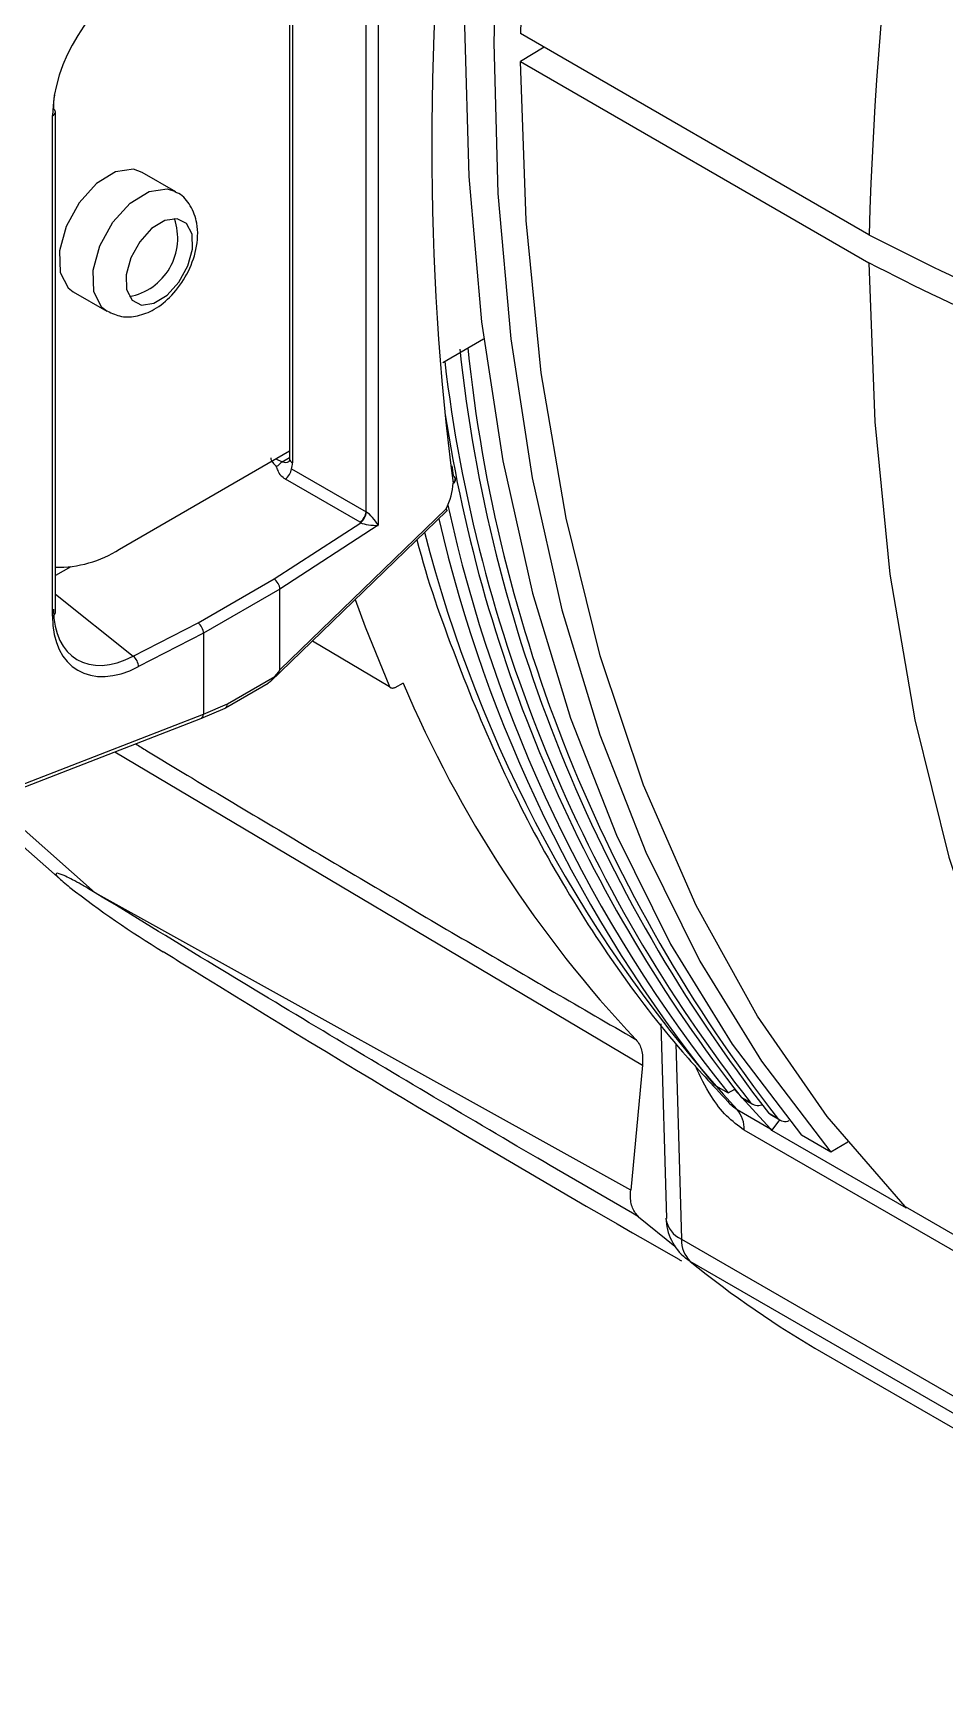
# Model space of a CAD drawing. Extents: x 16.7 to 113.1, y 4.5 to 84.5.
# Drawn here: x 23.951 to 25.007, y 63.009 to 64.927 of the extents above; entities that cross this region are included whole.
import ezdxf

# ---------------------------------------------------------------- set-up
doc = ezdxf.new("R2010")
doc.units = 0
doc.header["$MEASUREMENT"] = 0
doc.layers.add('OBJECT', color=7, linetype='CONTINUOUS')

msp = doc.modelspace()

# ---------------------------------------------------------------- linework, layer by layer
at = {"layer": 'OBJECT'}
for p, q in [((24.3507, 65.157), (24.3507, 64.3572)), ((24.3368, 64.3729), (24.3368, 65.1401)), ((24.2481, 65.0883), (24.2481, 64.4341)), ((24.2516, 65.0905), (24.2516, 64.4297)), ((24.9195, 64.6938), (24.5156, 64.927)), ((24.5431, 64.9111), (24.5156, 64.8944)), ((24.5156, 64.8944), (24.9195, 64.6611)), ((23.9768, 64.2563), (23.9768, 64.836)), ((23.9735, 64.252), (23.9735, 64.8318)), ((24.1163, 64.7437), (24.0774, 64.7661)), ((23.9974, 64.6276), (24.0363, 64.6051)), ((24.4257, 64.5458), (24.473, 64.5731)), ((24.0512, 64.3296), (24.2481, 64.4433)), ((24.2321, 64.4341), (24.2395, 64.4309)), ((24.2395, 64.4309), (24.2481, 64.4359)), ((24.2503, 64.4228), (24.3368, 64.3729)), ((24.4363, 64.4262), (24.4376, 64.4148)), ((24.3298, 64.3607), (24.2432, 64.4106)), ((24.2368, 64.1897), (24.4296, 64.3761)), ((24.2256, 64.176), (24.4302, 64.3739)), ((24.2301, 64.295), (24.3306, 64.3602)), ((24.3507, 64.3572), (24.2368, 64.2832)), ((23.9946, 64.3092), (23.9768, 64.2989)), ((24.1421, 64.2442), (24.2301, 64.295)), ((24.2368, 64.2832), (24.1484, 64.2322)), ((24.2368, 64.1897), (24.2368, 64.2832)), ((24.2368, 64.2832), (24.2368, 64.2832)), ((23.9768, 64.2776), (24.067, 64.2055)), ((24.067, 64.2055), (24.1421, 64.2442)), ((24.1484, 64.2322), (24.0731, 64.1935)), ((24.1484, 64.2322), (24.1484, 64.1383)), ((24.2746, 64.2234), (24.3638, 64.1706)), ((24.1737, 64.1456), (24.2234, 64.1743)), ((24.1761, 64.1504), (24.2309, 64.182)), ((24.3798, 64.1743), (24.3701, 64.1691)), ((24.1454, 64.1333), (24.1734, 64.1454)), ((24.1484, 64.1383), (24.1761, 64.1504)), ((23.841, 64.0152), (24.1453, 64.1332)), ((23.8441, 64.0202), (24.1484, 64.1383)), ((24.0456, 64.0946), (24.657, 63.7318)), ((23.8855, 64.0325), (23.9888, 63.9413)), ((24.023, 63.9315), (23.9018, 64.0388)), ((24.6434, 63.5871), (24.023, 63.9315)), ((24.6782, 63.7798), (24.6847, 63.5542)), ((24.6958, 63.757), (24.7023, 63.5301)), ((24.657, 63.7318), (24.6434, 63.5871)), ((24.7395, 63.7094), (24.7565, 63.6996)), ((24.7565, 63.6996), (24.7639, 63.7039)), ((24.8054, 63.6581), (24.7635, 63.7036)), ((24.7714, 63.6948), (24.7819, 63.6888)), ((24.7742, 63.6925), (24.7847, 63.6864)), ((24.7667, 63.6805), (24.8054, 63.6581)), ((24.8031, 63.6765), (24.8136, 63.6704)), ((24.8059, 63.6741), (24.8164, 63.6681)), ((24.8072, 63.6563), (24.8161, 63.6683)), ((25.3735, 63.311), (24.7749, 63.6566)), ((24.8072, 63.6563), (24.8054, 63.6581)), ((24.8071, 63.6562), (24.8072, 63.6563)), ((24.9631, 63.5661), (24.8071, 63.6562)), ((24.8751, 63.6311), (24.8412, 63.6507)), ((24.8949, 63.6425), (24.8751, 63.6311)), ((24.9614, 63.5681), (25.3653, 63.3349)), ((24.7023, 63.5301), (25.3761, 63.1411)), ((24.7124, 63.5045), (24.707, 63.5082)), ((25.3863, 63.1155), (24.7124, 63.5045)), ((24.8667, 63.3982), (25.5405, 63.0092))]:
    msp.add_line(p, q, dxfattribs=at)
at = {"layer": 'OBJECT', "flags": 128}
for points in [[(24.8412, 66.6719), (24.761, 66.474), (24.6896, 66.2755), (24.627, 66.0771), (24.5736, 65.8797), (24.5296, 65.6841), (24.4952, 65.4911), (24.4705, 65.3016), (24.4557, 65.1162), (24.4507, 64.9358), (24.4557, 64.7612), (24.4705, 64.593), (24.4952, 64.4319), (24.5296, 64.2787), (24.5736, 64.1339), (24.627, 63.9981), (24.6896, 63.872), (24.761, 63.756), (24.8412, 63.6507)], [(24.8751, 66.6523), (24.795, 66.4544), (24.7235, 66.2559), (24.6609, 66.0575), (24.6075, 65.8601), (24.5635, 65.6645), (24.5291, 65.4715), (24.5044, 65.282), (24.4896, 65.0966), (24.4846, 64.9163), (24.4896, 64.7416), (24.5044, 64.5734), (24.5291, 64.4123), (24.5635, 64.2591), (24.6075, 64.1143), (24.6609, 63.9785), (24.7235, 63.8524), (24.795, 63.7364), (24.8751, 63.6311)], [(24.9614, 63.5681), (24.871, 63.6723), (24.7902, 63.7887), (24.7192, 63.9169), (24.6584, 64.0561), (24.6081, 64.2058), (24.5685, 64.3653), (24.5398, 64.5337), (24.5221, 64.7103), (24.5156, 64.8944)], [(24.0774, 64.7661), (24.0672, 64.7696), (24.0465, 64.7666), (24.0244, 64.753), (24.0044, 64.7308)], [(24.0432, 64.7083), (24.0633, 64.7305), (24.0854, 64.7441), (24.1061, 64.7471), (24.116, 64.7438)], [(24.0044, 64.7308), (23.9893, 64.7035), (23.9816, 64.6751), (23.9823, 64.6501), (23.9915, 64.6322), (23.9974, 64.6276)], [(24.0366, 64.6049), (24.0304, 64.6097), (24.0212, 64.6277), (24.0205, 64.6527), (24.0282, 64.681), (24.0432, 64.7083)], [(24.1199, 64.639), (24.1303, 64.6578), (24.1356, 64.6772), (24.1351, 64.6944), (24.1288, 64.7068), (24.1177, 64.7123), (24.1035, 64.7103), (24.0883, 64.7009), (24.0745, 64.6857), (24.0641, 64.6669), (24.0588, 64.6474), (24.0593, 64.6302), (24.0656, 64.6179), (24.0767, 64.6123), (24.0909, 64.6144), (24.1061, 64.6237), (24.1199, 64.639)], [(24.9195, 64.6611), (24.9261, 64.4771), (24.9438, 64.3005), (24.9725, 64.132), (25.0121, 63.9726), (25.0624, 63.8229), (25.1232, 63.6837), (25.1941, 63.5555), (25.275, 63.4391), (25.3653, 63.3349)], [(24.324, 64.2712), (24.3357, 64.2395), (24.3638, 64.1706)], [(24.7742, 63.6925), (24.7729, 63.6933), (24.7714, 63.6948)], [(24.8059, 63.6741), (24.8047, 63.675), (24.8031, 63.6765)], [(24.6526, 63.556), (24.6944, 63.522), (24.6947, 63.5218)]]:
    msp.add_lwpolyline(points, dxfattribs=at)
at = {"layer": 'OBJECT'}
for centre, radius, start, end in [((29.079, 64.7965), 4.5653, 154.415, 178.3612), ((29.483, 64.5632), 4.5653, 154.415, 178.3612), ((23.9717, 64.8365), 0.00506, 289.98, 354.7075), ((23.9721, 64.8357), 0.00463, 3.9478, 60.51), ((24.0496, 64.6898), 0.0689, 280.7388, 19.2666), ((26.1685, 64.7435), 1.7328, 186.0325, 218.0071), ((26.1814, 64.7389), 1.7357, 185.8307, 217.9959), ((26.1383, 64.7504), 1.7225, 186.7786, 218.0485), ((26.1059, 64.7432), 1.6971, 188.6591, 218.1526), ((24.2532, 64.4346), 0.00516, 185.4848, 252.3718), ((24.2277, 64.4384), 0.0137, 291.4773, 310.4593), ((24.2464, 64.4211), 0.012, 125.4283, 145.1045), ((24.232, 64.4252), 0.0184, 307.4734, 352.5256), ((24.435, 64.4102), 0.00531, 9.5752, 59.7071), ((24.4343, 64.4108), 0.00587, 305.2522, 3.6866), ((24.4359, 64.41), 0.00438, 294.1992, 352.5248), ((24.4303, 64.4098), 0.01, 0, 7.5579), ((24.4303, 64.4098), 0.01, 357.5345, 0), ((26.0383, 64.7289), 1.644, 192.2284, 218.7639), ((24.3186, 64.3753), 0.0184, 307.4754, 352.5246), ((24.3177, 64.3751), 0.0197, 310.9938, 352.7869), ((26.0129, 64.7335), 1.6341, 193.0374, 218.8084), ((25.9088, 64.7311), 1.5519, 194.248, 222.6115), ((23.9789, 64.4429), 0.1344, 269.09, 302.5324), ((23.9717, 64.2568), 0.00506, 289.98, 354.7075), ((24.0568, 64.1928), 0.0163, 2.1872, 51.2224), ((25.6661, 64.7196), 1.3971, 202.9731, 223.3002), ((24.7116, 64.8631), 1.1713, 232.1875, 238.6146), ((24.7907, 63.6972), 0.0122, 223.5641, 292.4379), ((24.7403, 63.658), 0.0346, 357.5778, 40.3881), ((24.8225, 63.6788), 0.0122, 223.5641, 292.4379), ((24.7461, 63.5563), 0.062, 181.6793, 230.8962), ((24.7148, 63.5584), 0.0309, 187.8614, 246.2029), ((24.7351, 63.5282), 0.0328, 176.702, 226.3597), ((25.4565, 64.4191), 1.1791, 230.8731, 239.9873)]:
    msp.add_arc(centre, radius, start, end, dxfattribs=at)
for centre, major_axis, ratio, start_param, end_param in [((26.6716, 66.2507), (1.5577, 2.9995), 0.54529, 2.183632, 2.479964), ((24.0739, 64.8836), (0.0726, 0.1139), 0.608944, 0.815924, 2.379124), ((24.0672, 64.8879), (0.0676, 0.1053), 0.60375, 2.229985, 2.380739), ((24.3371, 64.3728), (0.1107, -0.0629), 0.11127, 3.175116, 3.549127), ((24.2388, 64.4434), (-0.0094, 0.0118), 0.653417, 2.312053, 3.041241), ((24.2324, 64.439), (-0.0143, 0.0206), 0.62527, 3.497193, 3.875126), ((24.4043, 64.3867), (0.0231, 0.0444), 0.54529, 4.757536, 5.419368), ((24.3426, 64.3696), (0.02, -0.0017), 0.625176, 4.066194, 4.120274), ((24.3432, 64.361), (0.0153, -0.0015), 0.233774, 3.76183, 5.245488), ((24.3432, 64.3774), (0.00993, -0.00183), 0.66592, 4.136349, 4.190429), ((24.3432, 64.361), (-0.0095, 0.0123), 0.262244, 4.201625, 5.685284), ((24.2295, 64.2872), (-0.00523, 0.00853), 0.591402, 3.91159, 5.395119), ((24.0739, 64.3045), (0.0728, 0.1143), 0.605309, 2.381806, 3.945006), ((24.0672, 64.3088), (0.0665, 0.1065), 0.60747, 2.376051, 3.939251), ((24.1415, 64.2364), (-0.00479, 0.00878), 0.563255, 3.940738, 5.424268), ((24.1063, 64.0745), (0.1304, 0.1154), 0.036351, 5.950375, 6.251045), ((24.169, 64.1545), (-0.00451, 0.00894), 0.611471, 3.107076, 3.961588), ((24.1415, 64.1425), (-0.00381, 0.00925), 0.627458, 3.128786, 4.002557), ((24.0074, 64.0841), (0.141, 0.0544), 0.050809, 6.257229, 6.263583), ((24.757, 63.6154), (0.0494, 0.0416), 0.566339, 6.253736, 6.322734), ((24.9386, 63.5106), (0.0134, 0.0629), 0.501611, 5.890297, 5.959295)]:
    msp.add_ellipse(centre, major_axis=major_axis, ratio=ratio, start_param=start_param, end_param=end_param, dxfattribs=at)
for points, knots in [([(24.0372, 64.6053), (24.0424, 64.6028), (24.0534, 64.5976), (24.0727, 64.5991), (24.0927, 64.607), (24.1129, 64.6233), (24.1304, 64.6478), (24.1414, 64.6774), (24.1427, 64.7052), (24.1344, 64.727), (24.1245, 64.7399), (24.1169, 64.7427), (24.1155, 64.7432)], [0, 0, 0, 0, 0.081398, 0.170478, 0.267571, 0.384377, 0.513418, 0.643741, 0.782701, 0.886087, 0.97854, 1, 1, 1, 1]), ([(24.9195, 64.6938), (24.9685, 64.6687), (25.0699, 64.6166), (25.2266, 64.5695), (25.3307, 64.551), (25.3678, 64.5444)], [0, 0, 0, 0, 0.375049, 0.776984, 1, 1, 1, 1]), ([(25.3678, 64.5117), (25.32, 64.5205), (25.2233, 64.5382), (25.068, 64.5857), (24.9744, 64.6333), (24.9195, 64.6611)], [0, 0, 0, 0, 0.287513, 0.581795, 1, 1, 1, 1]), ([(24.2481, 64.4341), (24.248, 64.4332), (24.2478, 64.4314), (24.2474, 64.4311), (24.2474, 64.4311), (24.2474, 64.4311)], [0, 0, 0, 0, 0.428826, 0.883365, 1, 1, 1, 1]), ([(24.2432, 64.4106), (24.2414, 64.4119), (24.2372, 64.4148), (24.2349, 64.4203), (24.2334, 64.424), (24.2327, 64.4257)], [0, 0, 0, 0, 0.305418, 0.682483, 1, 1, 1, 1]), ([(24.4296, 64.3761), (24.4296, 64.3761), (24.4298, 64.3758), (24.4303, 64.375), (24.4306, 64.3742), (24.4302, 64.374), (24.4301, 64.374)], [0, 0, 0, 0, 0.024816, 0.292586, 0.805176, 1, 1, 1, 1]), ([(24.3956, 64.3404), (24.3957, 64.3404), (24.4078, 64.2925), (24.4398, 64.2036), (24.4925, 64.075), (24.5545, 63.956), (24.6245, 63.8461), (24.6921, 63.7577), (24.7383, 63.7086), (24.756, 63.6897)], [0, 0, 0, 0, 0.00022, 0.178779, 0.357104, 0.535096, 0.712656, 0.889705, 1, 1, 1, 1]), ([(24.2309, 64.182), (24.2298, 64.1808), (24.228, 64.1787), (24.2255, 64.1757), (24.224, 64.1748), (24.2233, 64.1743)], [0, 0, 0, 0, 0.447453, 0.758426, 1, 1, 1, 1]), ([(24.3701, 64.1691), (24.3697, 64.1689), (24.3689, 64.1685), (24.3678, 64.1683), (24.3667, 64.1683), (24.3658, 64.1685), (24.3649, 64.169), (24.3642, 64.1696), (24.3639, 64.1703), (24.3638, 64.1706)], [0, 0, 0, 0, 0.143851, 0.287677, 0.431526, 0.575369, 0.719208, 0.857742, 1, 1, 1, 1]), ([(24.0698, 64.1039), (24.0741, 64.1013), (24.1408, 64.0606), (24.2708, 63.9832), (24.4595, 63.8715), (24.5861, 63.7981), (24.6494, 63.7615)], [0, 0, 0, 0, 0.0224785, 0.3483194, 0.6741598, 1, 1, 1, 1]), ([(24.023, 63.9315), (24.0204, 63.9331), (24.0136, 63.9372), (24.0001, 63.9449), (23.9847, 63.9528), (23.9762, 63.9551), (23.9779, 63.9506), (23.9881, 63.9421), (23.9935, 63.9377)], [0, 0, 0, 0, 0.0612938, 0.1579775, 0.3530257, 0.5689643, 0.7756011, 1, 1, 1, 1]), ([(24.6526, 63.556), (24.6136, 63.5786), (24.5322, 63.6258), (24.4075, 63.6993), (24.2799, 63.7755), (24.1516, 63.8528), (24.0664, 63.905), (24.023, 63.9315)], [0, 0, 0, 0, 0.187145, 0.391348, 0.595125, 0.793954, 1, 1, 1, 1]), ([(24.1016, 63.8635), (24.1118, 63.8572), (24.3087, 63.7347), (24.509, 63.6153), (24.7011, 63.5057), (24.7021, 63.5051)], [0, 0, 0, 0, 0.051504, 0.995101, 1, 1, 1, 1]), ([(24.6494, 63.7615), (24.6508, 63.7596), (24.6548, 63.7546), (24.6575, 63.7442), (24.6571, 63.7352), (24.657, 63.7318)], [0, 0, 0, 0, 0.263891, 0.723095, 1, 1, 1, 1]), ([(24.7749, 63.6566), (24.768, 63.6616), (24.7541, 63.6716), (24.7339, 63.6982), (24.724, 63.7189), (24.7183, 63.7309)], [0, 0, 0, 0, 0.29745, 0.592559, 1, 1, 1, 1]), ([(24.7558, 63.6895), (24.7575, 63.6878), (24.7611, 63.6841), (24.7648, 63.6817), (24.7667, 63.6805)], [0, 0, 0, 0, 0.487537, 1, 1, 1, 1]), ([(24.6526, 63.556), (24.6499, 63.5591), (24.6447, 63.5653), (24.6428, 63.5774), (24.6433, 63.5851), (24.6434, 63.5871)], [0, 0, 0, 0, 0.425026, 0.850044, 1, 1, 1, 1])]:
    msp.add_open_spline(points, degree=3, knots=knots, dxfattribs=at)

doc.saveas('drawing.dxf')
